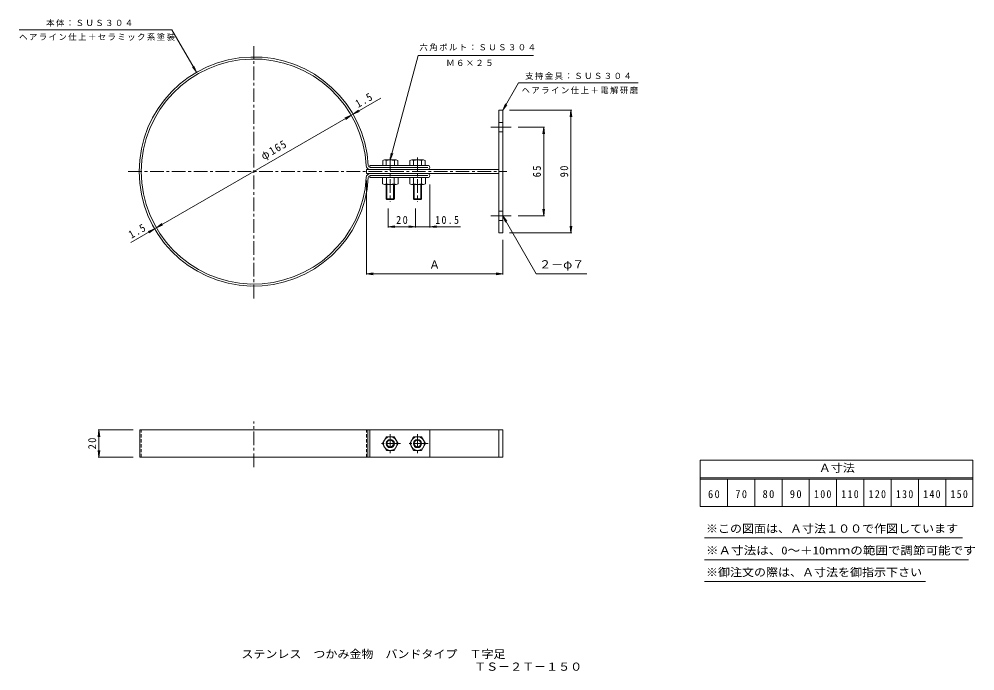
# Model space of a CAD drawing. Units: millimetres, scale not verified. Extents: x -333 to 368, y -273 to 204.
import ezdxf
from ezdxf.enums import TextEntityAlignment as Align

# ---------------------------------------------------------------- set-up
doc = ezdxf.new("R2010")
doc.units = ezdxf.units.MM
doc.header["$LTSCALE"] = 2
doc.linetypes.add('CHAIN1', pattern=[8, 5, -1, 1, -1])
doc.linetypes.add('DASHED1', pattern=[1.8, 1.2, -0.6])
for name, color, linetype, lineweight in [('D-0', 3, 'Continuous', 9), ('D-2', 4, 'Continuous', 9), ('D-4', 7, 'Continuous', 9), ('D-9', 2, 'Continuous', 9), ('D-E', 7, 'Continuous', 9)]:
    doc.layers.add(name, color=color, linetype=linetype, lineweight=lineweight)
doc.layers.add('F-5', color=2, linetype='Continuous')
doc.styles.add('ＭＳ ゴシック', font='')
doc.styles.get('ＭＳ ゴシック').set_extended_font_data('MS Gothic')

msp = doc.modelspace()

# ---------------------------------------------------------------- linework, layer by layer
at = {"layer": 'D-0', "linetype": 'CHAIN1'}
for p, q in [((-160.635, -0.28), (-160.635, 184.747)), ((-252.676, 92.73), (24.791, 92.73)), ((-160.635, -123.919), (-160.635, -90.444))]:
    msp.add_line(p, q, dxfattribs=at)
at = {"layer": 'D-0'}
for p, q in [((-75.689, 97.23), (-33.135, 97.23)), ((-75.689, 97.23), (-75.689, 95.794)), ((-75.254, 95.73), (-33.135, 95.73)), ((-75.689, 88.23), (-75.689, 89.665)), ((-75.689, 88.23), (-33.135, 88.23)), ((-75.254, 89.73), (-33.135, 89.73)), ((-244.135, -96.73), (-31.635, -96.73)), ((-244.135, -116.73), (-244.135, -96.73)), ((-77.135, -116.73), (-77.135, -96.73)), ((-75.689, -96.73), (-75.689, -116.73)), ((-31.635, -116.73), (-31.635, -96.73)), ((-244.135, -116.73), (-31.635, -116.73))]:
    msp.add_line(p, q, dxfattribs=at)
at = {"layer": 'D-0', "linetype": 'DASHED1'}
for p, q in [((-243.135, -116.73), (-243.135, -96.73)), ((-78.135, -116.73), (-78.135, -96.73))]:
    msp.add_line(p, q, dxfattribs=at)
at = {"layer": 'D-0'}
for centre, radius, start, end in [((-160.635, 92.73), 84, 3.01697, 356.98303), ((-160.635, 92.73), 82.5, 3.01697, 356.98303), ((-75.254, 97.23), 3, 183.01741, 270), ((-75.254, 88.23), 3, 90, 176.98259), ((-75.254, 97.23), 1.5, 183.01741, 270), ((-33.135, 95.73), 1.5, 270, 90), ((-33.135, 89.73), 1.5, 270, 90), ((-75.254, 88.23), 1.5, 90, 176.98259)]:
    msp.add_arc(centre, radius, start, end, dxfattribs=at)
at = {"layer": 'D-2'}
for p, q in [((-66.16, 100.75), (-66.16, 97.23)), ((-56.373, 101.23), (-64.898, 101.23)), ((-63.635, 100.75), (-63.635, 97.23)), ((-57.635, 100.75), (-57.635, 97.23)), ((-55.11, 100.75), (-55.11, 97.23)), ((-46.16, 100.75), (-46.16, 97.23)), ((-36.373, 101.23), (-44.898, 101.23)), ((-43.635, 100.75), (-43.635, 97.23)), ((-37.635, 100.75), (-37.635, 97.23)), ((-35.11, 100.75), (-35.11, 97.23)), ((-66.385, 83.72), (-66.385, 88.23)), ((-63.498, 83.72), (-63.498, 88.23)), ((-57.772, 83.72), (-57.772, 88.23)), ((-54.885, 83.72), (-54.885, 88.23)), ((-46.385, 83.72), (-46.385, 88.23)), ((-43.498, 83.72), (-43.498, 88.23)), ((-37.772, 83.72), (-37.772, 88.23)), ((-34.885, 83.72), (-34.885, 88.23)), ((-56.329, 83.23), (-64.942, 83.23)), ((-63.635, 83.23), (-63.635, 72.771)), ((-63.094, 83.23), (-63.094, 72.23)), ((-58.177, 83.23), (-58.177, 72.23)), ((-57.635, 83.23), (-57.635, 72.771)), ((-36.329, 83.23), (-44.942, 83.23)), ((-43.635, 83.23), (-43.635, 72.771)), ((-43.094, 83.23), (-43.094, 72.23)), ((-38.177, 83.23), (-38.177, 72.23)), ((-37.635, 83.23), (-37.635, 72.771)), ((-66.385, -106.73), (-63.498, -101.73)), ((-63.498, -101.73), (-57.772, -101.73)), ((-54.885, -106.73), (-57.772, -101.73)), ((-46.385, -106.73), (-43.498, -101.73)), ((-43.498, -101.73), (-37.772, -101.73)), ((-34.885, -106.73), (-37.772, -101.73)), ((-54.885, -106.73), (-57.772, -111.73)), ((-34.885, -106.73), (-37.772, -111.73))]:
    msp.add_line(p, q, dxfattribs=at)
at = {"layer": 'D-2', "linetype": 'CHAIN1'}
for p, q in [((-60.635, 103.036), (-60.635, 70.721)), ((-40.635, 103.036), (-40.635, 70.721)), ((-60.635, -99.791), (-60.635, -114.005)), ((-40.635, -99.791), (-40.635, -114.005)), ((-53.097, -106.73), (-68.665, -106.73)), ((-32.835, -106.73), (-48.02, -106.73))]:
    msp.add_line(p, q, dxfattribs=at)
at = {"layer": 'D-2'}
for points in [[(-58.177, 72.23), (-57.635, 72.771), (-63.635, 72.771), (-63.094, 72.23)], [(-38.177, 72.23), (-37.635, 72.771), (-43.635, 72.771), (-43.094, 72.23)]]:
    msp.add_lwpolyline(points, close=True, dxfattribs=at)
for points in [[(-66.385, -106.73), (-63.498, -111.73), (-57.772, -111.73)], [(-46.385, -106.73), (-43.498, -111.73), (-37.772, -111.73)]]:
    msp.add_lwpolyline(points, dxfattribs=at)
for centre, radius in [((-60.612, -106.73), 5), ((-60.635, -106.73), 3), ((-60.635, -106.73), 2.458), ((-40.612, -106.73), 5), ((-40.635, -106.73), 3), ((-40.635, -106.73), 2.458)]:
    msp.add_circle(centre, radius, dxfattribs=at)
for centre, radius, start, end in [((-64.898, 99.33), 1.9, 48.35789, 131.64212), ((-60.635, 91.616), 9.613, 71.81625, 108.18375), ((-56.373, 99.33), 1.9, 48.35788, 131.64211), ((-44.898, 99.33), 1.9, 48.35789, 131.64212), ((-40.635, 91.616), 9.613, 71.81625, 108.18375), ((-36.373, 99.33), 1.9, 48.35788, 131.64211), ((-64.942, 85.598), 2.368, 232.44278, 307.55722), ((-60.635, 91.828), 8.598, 250.548, 289.452), ((-56.329, 85.598), 2.368, 232.44278, 307.55722), ((-44.942, 85.598), 2.368, 232.44278, 307.55722), ((-40.635, 91.828), 8.598, 250.548, 289.452), ((-36.329, 85.598), 2.368, 232.44278, 307.55722)]:
    msp.add_arc(centre, radius, start, end, dxfattribs=at)
at = {"layer": 'D-4'}
for p, q in [((-250.788, 40.68), (-67.491, 146.507)), ((-89.188, 133.98), (-93.807, 132.066)), ((-89.188, 133.98), (-93.155, 130.936)), ((-87.889, 134.73), (-83.922, 137.773)), ((-87.889, 134.73), (-83.27, 136.643)), ((26.865, 137.73), (72.465, 137.73)), ((71.865, 137.73), (71.212, 132.772)), ((71.865, 47.73), (71.865, 137.73)), ((71.865, 137.73), (72.518, 132.772)), ((33.12, 125.23), (52.465, 125.23)), ((51.865, 125.23), (51.212, 120.273)), ((51.865, 60.23), (51.865, 125.23)), ((51.865, 125.23), (52.518, 120.273)), ((-78.135, 86.23), (-78.135, 17.13)), ((-31.635, 83.23), (-31.635, 51.63)), ((-62.135, 65.721), (-62.135, 51.63)), ((-42.135, 65.721), (-42.135, 51.63)), ((51.865, 60.23), (51.212, 65.187)), ((51.865, 60.23), (52.518, 65.187)), ((33.12, 60.23), (52.465, 60.23)), ((-233.381, 50.73), (-238.001, 48.816)), ((-233.381, 50.73), (-237.348, 47.686)), ((-232.082, 51.48), (-228.115, 54.524)), ((-232.082, 51.48), (-227.463, 53.393)), ((-62.135, 52.23), (-57.178, 52.882)), ((-62.135, 52.23), (-57.178, 51.577)), ((-62.135, 52.23), (-9.025, 52.23)), ((-42.135, 52.23), (-47.092, 52.882)), ((-42.135, 52.23), (-47.092, 51.577)), ((-31.635, 52.23), (-26.678, 52.882)), ((-31.635, 52.23), (-26.678, 51.577)), ((71.865, 47.73), (71.212, 52.687)), ((71.865, 47.73), (72.518, 52.687)), ((21.865, 42.73), (21.865, 17.13)), ((26.865, 47.73), (72.465, 47.73)), ((-78.135, 17.73), (-73.178, 18.382)), ((-78.135, 17.73), (21.865, 17.73)), ((-78.135, 17.73), (-73.178, 17.077)), ((21.865, 17.73), (16.908, 18.382)), ((21.865, 17.73), (16.908, 17.077)), ((-274.135, -96.73), (-274.788, -101.687)), ((-249.135, -96.73), (-274.735, -96.73)), ((-274.135, -116.73), (-274.135, -96.73)), ((-274.135, -96.73), (-273.483, -101.687)), ((-274.135, -116.73), (-274.788, -111.773)), ((-274.135, -116.73), (-273.483, -111.773)), ((-249.135, -116.73), (-274.735, -116.73)), ((166.539, -118.789), (166.539, -152.789)), ((166.539, -118.789), (366.539, -118.789)), ((366.539, -118.789), (366.539, -152.789)), ((166.539, -131.789), (366.539, -131.789)), ((166.539, -132.789), (366.539, -132.789)), ((186.539, -132.789), (186.539, -152.789)), ((206.539, -132.789), (206.539, -152.789)), ((226.539, -132.789), (226.539, -152.789)), ((246.539, -132.789), (246.539, -152.789)), ((266.539, -132.789), (266.539, -152.789)), ((286.539, -132.789), (286.539, -152.789)), ((306.539, -132.789), (306.539, -152.789)), ((326.539, -132.789), (326.539, -152.789)), ((346.539, -132.789), (346.539, -152.789)), ((166.539, -152.789), (366.539, -152.789)), ((169.754, -175.938), (358.823, -175.938)), ((169.754, -191.938), (363.323, -191.938)), ((169.754, -207.938), (331.823, -207.938))]:
    msp.add_line(p, q, dxfattribs=at)
at = {"layer": 'D-9'}
for p, q in [((18.865, 137.73), (21.865, 137.73)), ((21.865, 137.73), (21.865, 47.73)), ((18.865, 128.73), (21.865, 128.73)), ((13.056, 125.23), (28.12, 125.23)), ((18.865, 121.73), (21.865, 121.73)), ((-78.135, 94.23), (-78.135, 91.23)), ((-78.135, 94.23), (18.865, 94.23)), ((-78.135, 91.23), (18.865, 91.23)), ((18.865, 63.73), (21.865, 63.73)), ((13.056, 60.23), (28.12, 60.23)), ((18.865, 56.73), (21.865, 56.73)), ((-31.635, -96.73), (21.865, -96.73)), ((18.865, -96.73), (18.865, -116.73)), ((21.865, -96.73), (21.865, -116.73)), ((-31.635, -116.73), (21.865, -116.73))]:
    msp.add_line(p, q, dxfattribs=at)
msp.add_lwpolyline([(18.865, 137.73), (18.865, 47.73), (21.865, 47.73)], dxfattribs=at)
at = {"layer": 'D-E'}
for p, q in [((-332.687, 196.73), (-220.68, 196.73)), ((-202.635, 165.476), (-220.68, 196.73)), ((-202.635, 165.476), (-205.679, 169.443)), ((-202.635, 165.476), (-204.549, 170.095)), ((21.865, 137.73), (33.412, 157.73)), ((33.412, 157.73), (121.088, 157.73)), ((21.865, 137.73), (23.778, 142.349)), ((21.865, 137.73), (24.909, 141.696)), ((-60.635, 101.23), (-59.983, 106.187)), ((-60.635, 101.23), (-58.722, 105.849)), ((21.865, 60.23), (24.909, 56.263)), ((21.865, 60.23), (23.778, 55.61))]:
    msp.add_line(p, q, dxfattribs=at)
for points in [[(-60.635, 101.23), (-40.137, 177.73), (44.413, 177.73)], [(21.865, 60.23), (46.402, 17.73), (83.585, 17.73)]]:
    msp.add_lwpolyline(points, dxfattribs=at)

# ---------------------------------------------------------------- texts
at = {"layer": 'D-4', "color": 2, "style": 'ＭＳ ゴシック'}
msp.add_text('Ａ', height=5.865, dxfattribs=at).set_placement((-32.135, 19.73), align=Align.BOTTOM_LEFT)
for s, width, p in [('２－φ７', 1.1, (48.519, 19.908)), ('Ａ寸法', 1.1, (253.539, -129.289)), ('※この図面は、Ａ寸法１００で作図しています', 1.1, (170.823, -173.804)), ('※Ａ寸法は、0～＋10ｍｍの範囲で調節可能です', 1.15, (170.823, -189.804)), ('※御注文の際は、Ａ寸法を御指示下さい', 1.1, (170.823, -205.804))]:
    msp.add_text(s, height=5.865, dxfattribs=dict(at, width=width)).set_placement(p, align=Align.BOTTOM_LEFT)
at = {"layer": 'D-4', "color": 2, "char_height": 5.865, "attachment_point": 7, "style": 'ＭＳ ゴシック'}
for s, insert, rotation in [('\\T1.27;\\W0.9;1.5', (-84.084, 139.236), 30), ('\\T1.21;\\W0.95;φ165', (-152.574, 99.693), 30), ('\\T1.27;\\W0.95;65', (49.865, 88.48), 90), ('\\T1.27;\\W0.95;90', (69.865, 88.48), 90), ('\\T1.27;\\W0.9;1.5', (-250.278, 43.284), 29.999), ('\\T1.27;\\W0.95;20', (-276.135, -110.98), 90)]:
    msp.add_mtext(s, dxfattribs=dict(at, insert=insert, rotation=rotation))
for s, insert in [('\\T1.27;\\W0.95;20', (-56.385, 54.23)), ('\\T1.28;\\W0.9;10.5', (-27.663, 54.23)), ('\\T1.27;\\W0.95;60', (172.289, -146.789)), ('\\T1.27;\\W0.95;70', (192.289, -146.789)), ('\\T1.27;\\W0.95;80', (212.289, -146.789)), ('\\T1.27;\\W0.95;90', (232.289, -146.789)), ('\\T1.27;\\W0.9;100', (250.039, -146.789)), ('\\T1.27;\\W0.9;110', (270.039, -146.789)), ('\\T1.27;\\W0.9;120', (290.039, -146.789)), ('\\T1.27;\\W0.9;130', (310.039, -146.789)), ('\\T1.27;\\W0.9;140', (330.039, -146.789)), ('\\T1.27;\\W0.9;150', (350.039, -146.789))]:
    msp.add_mtext(s, dxfattribs=dict(at, insert=insert))
at = {"layer": 'D-E', "char_height": 4.399, "attachment_point": 7, "style": 'ＭＳ ゴシック'}
for s, insert in [('\\T1.17;本体：ＳＵＳ３０４', (-312.884, 198.969)), ('\\T1.17;ヘアライン仕上＋セラミック系塗装', (-332.687, 188.644)), ('\\T1.17;六角ボルト：ＳＵＳ３０４', (-39.229, 181.058)), ('\\T1.17;Ｍ６×２５', (-19.628, 170.069)), ('\\T1.17;支持金具：ＳＵＳ３０４', (38.235, 160.086)), ('\\T1.17;ヘアライン仕上＋電解研磨', (35.632, 149.578))]:
    msp.add_mtext(s, dxfattribs=dict(at, insert=insert))
at = {"layer": 'F-5', "style": 'ＭＳ ゴシック', "width": 1.1}
for s, p in [('ステンレス\u3000つかみ金物\u3000バンドタイプ\u3000Ｔ字足', (-169.763, -265.808)), ('ＴＳ－２Ｔ－１５０', (0.845, -275.058))]:
    msp.add_text(s, height=5.865, dxfattribs=at).set_placement(p, align=Align.BOTTOM_LEFT)

doc.saveas('drawing.dxf')
